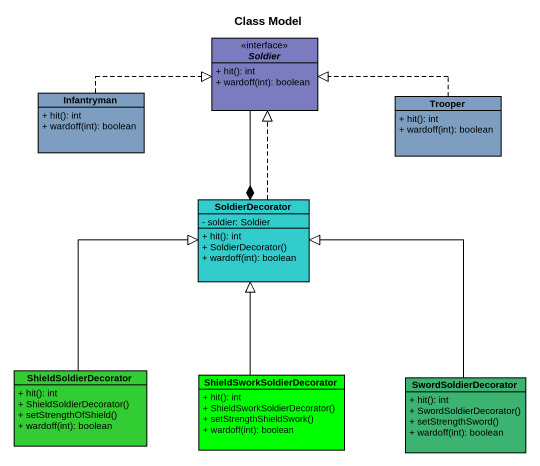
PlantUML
@startuml
title Class Model
hide circle
hide empty members
skinparam classAttributeIconSize 0
interface Soldier #7B7BC0 {
  + hit(): int
  + wardoff(int): boolean
}
class Infantryman #7D9EC0 {
  + hit(): int
  + wardoff(int): boolean
}
class Trooper #7D9EC0 {
  + hit(): int
  + wardoff(int): boolean
}
class SoldierDecorator #33CCCC {
  - soldier: Soldier
  + hit(): int
  + SoldierDecorator()
  + wardoff(int): boolean
}
class ShieldSoldierDecorator #32CD32 {
  + hit(): int
  + ShieldSoldierDecorator()
  + setStrengthOfShield()
  + wardoff(int): boolean
}
class ShieldSworkSoldierDecorator #00FF00 {
  + hit(): int
  + ShieldSworkSoldierDecorator()
  + setStrengthShieldSwork()
  + wardoff(int): boolean
}
class SwordSoldierDecorator #3CB371 {
  + hit(): int
  + SwordSoldierDecorator()
  + setStrengthSword()
  + wardoff(int): boolean
}
Soldier --* SoldierDecorator
Infantryman .right.|> Soldier
Trooper .left.|> Soldier
SoldierDecorator .up.|> Soldier
ShieldSoldierDecorator -up-|> SoldierDecorator
ShieldSworkSoldierDecorator -up-|> SoldierDecorator
SwordSoldierDecorator -up-|> SoldierDecorator
@enduml
